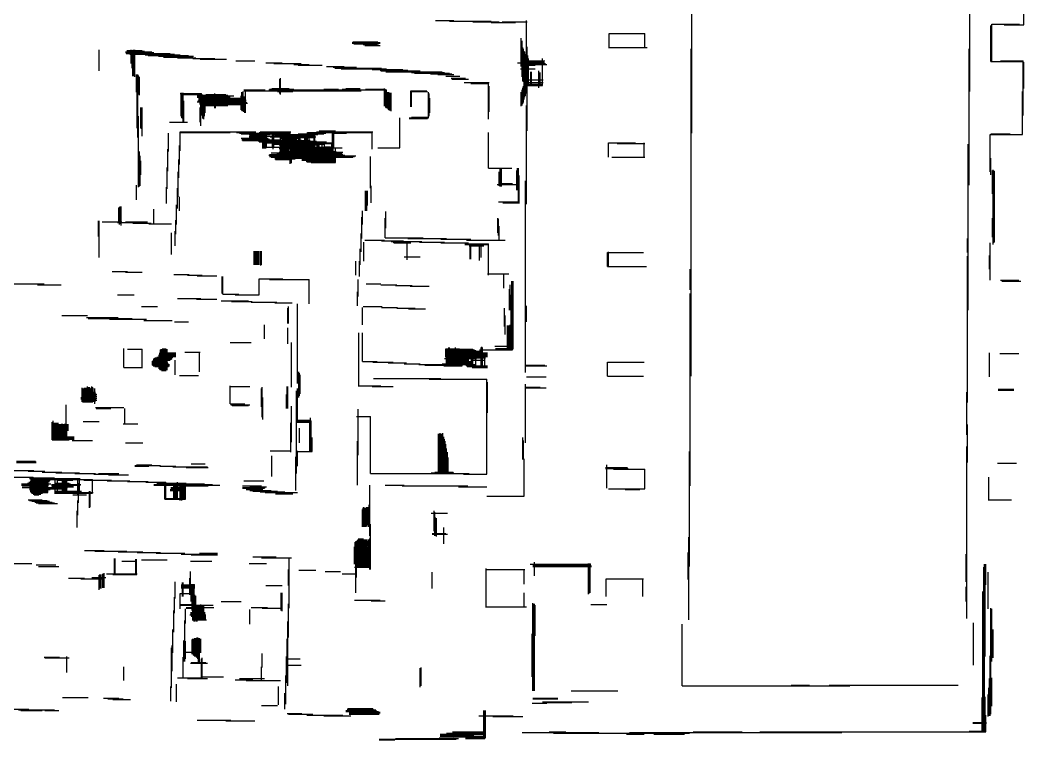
# Model space of a CAD drawing. Extents: x -17.4 to 24.4, y -13.5 to 16.4.
# Drawn here: x -3.08 to 24.36, y -13.46 to 6.21 of the extents above; entities that cross this region are included whole.
import ezdxf

# ---------------------------------------------------------------- set-up
doc = ezdxf.new("R2010")
doc.units = 0
doc.layers.add('1-0_REZ', color=7, linetype='CONTINUOUS')

msp = doc.modelspace()

# ---------------------------------------------------------------- linework, layer by layer
at = {"layer": '1-0_REZ'}
for p, q in [((15.28, 3.12), (15.28, 8.54)), ((22.88, 4.26), (22.88, 7.42)), ((24.36, 6.08), (24.36, 7.4)), ((8.28, 6.2), (8.78, 6.2)), ((8.66, 6.18), (9.8, 6.18)), ((9.3, 6.16), (10.02, 6.16)), ((9.8, 6.14), (10.46, 6.14)), ((10.1, 6.16), (10.78, 6.16)), ((10.76, 4.2), (10.76, 6.2)), ((23.46, 5.08), (23.46, 6.06)), ((23.48, 6.1), (24.24, 6.1)), ((23.48, 5.06), (23.48, 6.1)), ((23.82, 6.08), (24.36, 6.08)), ((13.02, 5.84), (14, 5.84)), ((13.02, 5.46), (13.02, 5.84)), ((14, 5.46), (14, 5.84)), ((6, 5.6), (6.76, 5.6)), ((6, 5.58), (6.76, 5.58)), ((6.02, 5.62), (6.7, 5.62)), ((6.04, 5.56), (6.72, 5.56)), ((6.3, 5.54), (6.68, 5.54)), ((6.34, 5.52), (6.76, 5.52)), ((10.62, 4.94), (10.62, 5.72)), ((10.64, 4.66), (10.64, 5.64)), ((-0.92, 4.82), (-0.92, 5.4)), ((-0.2, 5.34), (0.52, 5.34)), ((-0.2, 5.32), (0.58, 5.32)), ((-0.18, 5.3), (1.02, 5.3)), ((-0.16, 5.38), (0.26, 5.38)), ((-0.16, 5.36), (0.32, 5.36)), ((-0.08, 5.28), (1.14, 5.28)), ((-0.04, 5.02), (-0.04, 5.4)), ((-0.02, 4.9), (-0.02, 5.36)), ((0, 4.68), (0, 5.38)), ((0.02, 4.68), (0.02, 5.4)), ((0.04, 4.68), (0.04, 5.4)), ((0.06, 4.66), (0.06, 5.4)), ((0.34, 5.26), (1.3, 5.26)), ((0.42, 5.24), (1.52, 5.24)), ((0.7, 5.22), (1.66, 5.22)), ((10.66, 4.54), (10.66, 5.46)), ((10.68, 4.52), (10.68, 5.42)), ((10.7, 4.04), (10.7, 5.36)), ((10.72, 4.1), (10.72, 5.34)), ((10.74, 4.14), (10.74, 5.28)), ((10.78, 3.18), (10.78, 5.48)), ((10.8, 4.42), (10.8, 5.24)), ((13, 5.46), (14.06, 5.46)), ((15.26, -3.52), (15.26, 5.42)), ((22.86, 1.7), (22.86, 5.42)), ((0.84, 5.2), (1.64, 5.2)), ((1.22, 5.18), (1.72, 5.18)), ((1.64, 5.16), (2.24, 5.16)), ((1.84, 5.14), (2.56, 5.14)), ((2.82, 5.1), (3.34, 5.1)), ((3.64, 5.04), (4.08, 5.04)), ((3.86, 5.02), (4.6, 5.02)), ((4.4, 5), (4.82, 5)), ((4.52, 4.98), (5.18, 4.98)), ((5.3, 4.94), (5.78, 4.94)), ((10.52, 5.04), (11.26, 5.04)), ((10.6, 5), (11.32, 5)), ((10.62, 5.1), (11.26, 5.1)), ((10.62, 5.06), (11.24, 5.06)), ((10.62, 5.02), (11.28, 5.02)), ((10.62, 4.98), (11, 4.98)), ((10.64, 5.08), (11.24, 5.08)), ((10.82, 4.42), (10.82, 5.16)), ((11.2, 4.42), (11.2, 5.16)), ((23.46, 5.08), (24.34, 5.08)), ((23.72, 5.1), (24.34, 5.1)), ((24.34, 3.6), (24.34, 5.1)), ((24.36, 4.34), (24.36, 5.06)), ((0.1, 4.24), (0.1, 4.72)), ((0.12, 3.26), (0.12, 4.72)), ((0.14, 3), (0.14, 4.72)), ((0.16, 4.18), (0.16, 4.7)), ((5.48, 4.92), (6.12, 4.92)), ((5.52, 4.9), (6.8, 4.9)), ((5.7, 4.88), (6.94, 4.88)), ((6.54, 4.86), (7.38, 4.86)), ((6.76, 4.84), (7.52, 4.84)), ((6.78, 4.82), (7.86, 4.82)), ((6.92, 4.8), (8.46, 4.8)), ((7.62, 4.78), (8.52, 4.78)), ((7.7, 4.76), (8.66, 4.76)), ((8.14, 4.74), (8.72, 4.74)), ((8.34, 4.72), (8.78, 4.72)), ((8.56, 4.68), (8.94, 4.68)), ((10.6, 4.88), (11, 4.88)), ((10.88, 4.42), (10.88, 4.8)), ((10.9, 4.42), (10.9, 4.8)), ((11.1, 4.36), (11.1, 4.82)), ((11.14, 4.4), (11.14, 4.78)), ((0.18, 4.16), (0.18, 4.66)), ((4.02, 4.2), (4.02, 4.6)), ((4.04, 4.18), (4.04, 4.62)), ((8.7, 4.62), (9.1, 4.62)), ((8.72, 4.6), (9.18, 4.6)), ((9.06, 4.5), (9.74, 4.5)), ((9.24, 4.48), (9.72, 4.48)), ((9.72, 3.5), (9.72, 4.5)), ((9.74, 3.7), (9.74, 4.4)), ((10.64, 4.58), (11.22, 4.58)), ((10.68, 3.96), (10.68, 4.4)), ((10.7, 4.5), (11.22, 4.5)), ((10.7, 4.46), (11.2, 4.46)), ((10.7, 4.44), (11.2, 4.44)), ((10.7, 4.42), (11.2, 4.42)), ((1.3, 4.2), (1.88, 4.2)), ((1.32, 3.58), (1.32, 4.22)), ((1.32, 4.18), (1.9, 4.18)), ((1.34, 3.54), (1.34, 4.22)), ((1.36, 3.52), (1.36, 4.22)), ((1.38, 3.42), (1.38, 4.22)), ((1.76, 4.16), (2.6, 4.16)), ((1.76, 4.14), (2.76, 4.14)), ((1.78, 4.12), (2.64, 4.12)), ((1.86, 3.32), (1.86, 4.2)), ((1.88, 3.6), (1.88, 4.2)), ((1.9, 3.6), (1.9, 4.18)), ((1.92, 3.52), (1.92, 4.16)), ((1.94, 3.5), (1.94, 4.16)), ((1.96, 3.58), (1.96, 4.16)), ((1.98, 3.68), (1.98, 4.14)), ((2, 4.18), (2.54, 4.18)), ((2.24, 3.8), (2.24, 4.2)), ((2.26, 3.8), (2.26, 4.18)), ((2.96, 3.76), (2.96, 4.14)), ((2.98, 3.74), (2.98, 4.24)), ((3, 3.72), (3, 4.16)), ((3.02, 3.72), (3.02, 4.26)), ((3.04, 4.3), (3.62, 4.3)), ((3.04, 4.28), (6.24, 4.28)), ((3.04, 3.7), (3.04, 4.12)), ((3.06, 3.68), (3.06, 4.12)), ((3.08, 3.68), (3.08, 4.3)), ((3.72, 4.3), (6.94, 4.3)), ((3.74, 4.32), (4.4, 4.32)), ((3.8, 4.34), (4.28, 4.34)), ((3.96, 4.26), (4.38, 4.26)), ((5.22, 4.32), (5.62, 4.32)), ((5.72, 4.32), (6.22, 4.32)), ((5.82, 4.34), (6.22, 4.34)), ((6.36, 4.32), (6.9, 4.32)), ((6.88, 3.86), (6.88, 4.34)), ((6.9, 3.86), (6.9, 4.32)), ((6.92, 3.82), (6.92, 4.3)), ((6.94, 3.8), (6.94, 4.3)), ((6.96, 3.8), (6.96, 4.24)), ((6.98, 3.78), (6.98, 4.24)), ((7, 3.76), (7, 4.24)), ((7.02, 3.74), (7.02, 4.22)), ((7.04, 3.74), (7.04, 4.22)), ((7.06, 3.72), (7.06, 4.22)), ((7.6, 4.28), (8.04, 4.28)), ((7.6, 3.84), (7.6, 4.28)), ((7.6, 4.26), (8.06, 4.26)), ((7.62, 3.84), (7.62, 4.28)), ((8.08, 3.54), (8.08, 4.24)), ((8.1, 3.58), (8.1, 4.2)), ((10.62, 3.86), (10.62, 4.24)), ((10.64, 3.88), (10.64, 4.3)), ((10.66, 3.92), (10.66, 4.36)), ((24.32, 3.08), (24.32, 4.26)), ((1.4, 3.42), (1.4, 4)), ((1.76, 4.1), (2.66, 4.1)), ((1.76, 3.98), (3.1, 3.98)), ((1.78, 4), (3.08, 4)), ((1.8, 4.08), (3.08, 4.08)), ((1.8, 4.06), (3.08, 4.06)), ((1.8, 4.04), (3.08, 4.04)), ((1.8, 4.02), (3.1, 4.02)), ((1.82, 3.96), (3.12, 3.96)), ((1.82, 3.94), (3.14, 3.94)), ((1.82, 3.92), (3.08, 3.92)), ((1.86, 3.9), (3.08, 3.9)), ((1.86, 3.88), (2.6, 3.88)), ((8.12, 3.68), (8.12, 4.08)), ((10.76, 1.18), (10.76, 3.88)), ((0.16, 1.64), (0.16, 3.58)), ((0.22, 3.26), (0.22, 3.82)), ((0.24, 3.24), (0.24, 3.82)), ((0.26, 3.04), (0.26, 3.82)), ((1.84, 3.42), (1.84, 3.82)), ((1, 3.42), (1.5, 3.42)), ((7.3, 2.72), (7.3, 3.54)), ((7.56, 3.54), (8.08, 3.54)), ((7.56, 3.52), (8.06, 3.52)), ((7.62, 3.56), (8.08, 3.56)), ((0.98, 2.62), (0.98, 3.12)), ((1.3, 3.16), (3.36, 3.16)), ((1.3, 2.64), (1.3, 3.16)), ((1.3, 3.14), (2.66, 3.14)), ((2.84, 3.14), (3.36, 3.14)), ((2.92, 3.12), (4.24, 3.12)), ((2.96, 3.1), (4.22, 3.1)), ((3.18, 3.08), (3.76, 3.08)), ((3.18, 3.04), (4.98, 3.04)), ((3.18, 3.02), (3.58, 3.02)), ((3.2, 3.06), (3.6, 3.06)), ((3.46, 3.14), (4.3, 3.14)), ((3.48, 3.16), (4.32, 3.16)), ((3.56, 2.7), (3.56, 3.16)), ((3.58, 2.7), (3.58, 3.16)), ((3.62, 2.7), (3.62, 3.16)), ((3.64, 2.7), (3.64, 3.16)), ((3.66, 2.72), (3.66, 3.16)), ((3.76, 3.02), (5, 3.02)), ((3.82, 2.74), (3.82, 3.16)), ((3.84, 2.68), (3.84, 3.16)), ((3.86, 2.76), (3.86, 3.16)), ((3.86, 3.08), (5.06, 3.08)), ((3.88, 3.06), (4.98, 3.06)), ((4.04, 2.38), (4.04, 3.16)), ((4.08, 2.4), (4.08, 3.16)), ((4.1, 2.4), (4.1, 3.16)), ((4.12, 2.4), (4.12, 3.16)), ((4.14, 2.68), (4.14, 3.16)), ((4.16, 2.4), (4.16, 3.16)), ((4.18, 2.4), (4.18, 3.16)), ((4.2, 2.4), (4.2, 3.16)), ((4.22, 2.4), (4.22, 3.16)), ((4.24, 2.4), (4.24, 3.16)), ((4.26, 2.38), (4.26, 3.16)), ((4.28, 2.7), (4.28, 3.16)), ((4.3, 2.28), (4.3, 3.16)), ((4.32, 2.3), (4.32, 3.08)), ((4.34, 2.3), (4.34, 3.08)), ((4.36, 2.42), (4.36, 3.08)), ((4.38, 2.42), (4.38, 3.08)), ((4.4, 2.42), (4.4, 3.08)), ((4.42, 2.42), (4.42, 3.08)), ((4.44, 2.42), (4.44, 3.08)), ((4.46, 2.44), (4.46, 3.08)), ((4.48, 2.44), (4.48, 3.08)), ((4.52, 3.1), (5.22, 3.1)), ((4.54, 2.44), (4.54, 3.1)), ((4.58, 2.42), (4.58, 3.08)), ((4.7, 2.46), (4.7, 3.1)), ((4.72, 2.38), (4.72, 3.1)), ((4.74, 2.38), (4.74, 3.1)), ((4.76, 2.34), (4.76, 3.1)), ((4.78, 3.14), (6.54, 3.14)), ((4.78, 2.34), (4.78, 3.14)), ((4.8, 3.12), (5.28, 3.12)), ((4.82, 2.72), (4.82, 3.14)), ((4.96, 2.32), (4.96, 3.14)), ((4.98, 2.32), (4.98, 3.14)), ((5.02, 3.16), (6.56, 3.16)), ((5.1, 3.18), (5.54, 3.18)), ((5.44, 3.12), (5.84, 3.12)), ((5.46, 2.72), (5.46, 3.18)), ((5.5, 2.72), (5.5, 3.18)), ((6.54, 2.68), (6.54, 3.14)), ((9.72, 2.16), (9.72, 3.14)), ((23.44, 3.08), (24.32, 3.08)), ((23.44, 2.06), (23.44, 3.08)), ((23.46, 3.1), (23.98, 3.1)), ((1.28, 2.26), (1.28, 2.78)), ((2.96, 2.98), (3.7, 2.98)), ((2.98, 2.96), (3.74, 2.96)), ((2.98, 2.94), (4.04, 2.94)), ((3, 2.92), (4.8, 2.92)), ((3.44, 2.9), (5.02, 2.9)), ((3.46, 2.88), (5.3, 2.88)), ((3.66, 2.86), (5.5, 2.86)), ((3.8, 2.84), (5.5, 2.84)), ((3.8, 2.82), (5.24, 2.82)), ((4, 2.8), (5.04, 2.8)), ((4.02, 2.78), (4.6, 2.78)), ((4.04, 3), (4.98, 3)), ((4.04, 2.98), (4.52, 2.98)), ((4.06, 2.38), (4.06, 2.92)), ((4.5, 2.44), (4.5, 2.94)), ((4.52, 2.44), (4.52, 2.9)), ((4.56, 2.44), (4.56, 2.92)), ((4.6, 2.42), (4.6, 2.94)), ((4.62, 2.44), (4.62, 2.92)), ((4.64, 2.36), (4.64, 2.9)), ((4.66, 2.4), (4.66, 2.9)), ((4.68, 2.38), (4.68, 2.92)), ((4.8, 2.34), (4.8, 2.92)), ((4.84, 2.34), (4.84, 2.94)), ((4.86, 2.34), (4.86, 2.9)), ((4.88, 2.32), (4.88, 2.9)), ((4.9, 2.34), (4.9, 2.9)), ((4.92, 2.32), (4.92, 2.88)), ((4.94, 2.32), (4.94, 2.9)), ((5.04, 2.32), (5.04, 2.86)), ((5.06, 2.32), (5.06, 2.88)), ((5.1, 2.32), (5.1, 2.88)), ((5.18, 2.32), (5.18, 2.88)), ((5.24, 2.3), (5.24, 2.88)), ((5.26, 2.3), (5.26, 2.76)), ((5.3, 2.3), (5.3, 2.76)), ((5.32, 2.3), (5.32, 2.76)), ((5.34, 2.3), (5.34, 2.76)), ((5.36, 2.3), (5.36, 2.76)), ((5.38, 2.3), (5.38, 2.76)), ((5.42, 2.3), (5.42, 2.76)), ((5.44, 2.3), (5.44, 2.82)), ((5.48, 2.3), (5.48, 2.84)), ((13, 2.86), (13.74, 2.86)), ((13, 2.46), (13, 2.86)), ((13.24, 2.84), (14, 2.84)), ((13.98, 2.46), (13.98, 2.86)), ((22.84, -1.72), (22.84, 2.82)), ((0.18, 1.66), (0.18, 2.62)), ((0.2, 1.68), (0.2, 2.5)), ((0.96, 2.08), (0.96, 2.68)), ((3.54, 2.74), (4.16, 2.74)), ((3.72, 2.52), (5.8, 2.52)), ((3.74, 2.54), (5.74, 2.54)), ((3.74, 2.5), (6.1, 2.5)), ((3.74, 2.48), (6.06, 2.48)), ((3.78, 2.58), (5.7, 2.58)), ((3.94, 2.56), (5.72, 2.56)), ((4, 2.7), (4.92, 2.7)), ((4, 2.6), (5.74, 2.6)), ((4.04, 2.72), (5.72, 2.72)), ((4.16, 2.62), (5.56, 2.62)), ((4.26, 2.74), (5.5, 2.74)), ((4.68, 2.64), (5.08, 2.64)), ((4.92, 2.68), (5.4, 2.68)), ((5, 2.32), (5, 2.74)), ((5.02, 2.32), (5.02, 2.74)), ((5.08, 2.32), (5.08, 2.74)), ((5.12, 2.32), (5.12, 2.74)), ((5.14, 2.32), (5.14, 2.74)), ((5.16, 2.32), (5.16, 2.72)), ((5.2, 2.32), (5.2, 2.74)), ((5.22, 2.32), (5.22, 2.74)), ((5.28, 2.3), (5.28, 2.74)), ((5.4, 2.3), (5.4, 2.74)), ((5.54, 2.32), (5.54, 2.7)), ((6.5, 1.62), (6.5, 2.48)), ((6.7, 2.72), (7.3, 2.72)), ((0.22, 1.98), (0.22, 2.36)), ((1.26, 1.9), (1.26, 2.4)), ((3.78, 2.46), (6.02, 2.46)), ((3.88, 2.44), (5.54, 2.44)), ((3.88, 2.42), (4.44, 2.42)), ((3.9, 2.4), (4.3, 2.4)), ((4.64, 2.38), (5.54, 2.38)), ((4.66, 2.4), (5.54, 2.4)), ((4.74, 2.42), (5.4, 2.42)), ((4.76, 2.34), (5.52, 2.34)), ((4.78, 2.36), (5.54, 2.36)), ((4.88, 2.32), (5.54, 2.32)), ((13.1, 2.46), (14, 2.46)), ((23.46, 1.98), (23.46, 2.44)), ((0.94, 1.6), (0.94, 2.18)), ((1.24, 1.38), (1.24, 2.06)), ((9.72, 2.16), (10.36, 2.16)), ((10.02, 1.68), (10.02, 2.06)), ((10.04, 1.66), (10.04, 2.16)), ((10.06, 1.66), (10.06, 2.16)), ((10.08, 1.66), (10.08, 2.16)), ((10.5, 1.56), (10.5, 2.1)), ((10.52, 1.56), (10.52, 2.16)), ((10.54, 1.2), (10.54, 2.16)), ((10.56, 1.2), (10.56, 1.96)), ((23.5, 1.46), (23.5, 2.1)), ((23.52, 0.08), (23.52, 2.12)), ((23.54, 0.12), (23.54, 2.1)), ((23.56, 0.14), (23.56, 2.08)), ((0.1, 1.3), (0.1, 1.7)), ((6.52, 1.22), (6.52, 1.68)), ((9.96, 1.72), (10.56, 1.72)), ((10, 1.74), (10.38, 1.74)), ((10.74, -3.42), (10.74, 1.82)), ((0.92, 1.2), (0.92, 1.64)), ((1.22, 1.06), (1.22, 1.62)), ((1.28, 1), (1.28, 1.38)), ((6.36, 1), (6.36, 1.54)), ((6.38, 1), (6.38, 1.54)), ((6.4, 1), (6.4, 1.54)), ((6.42, 1.14), (6.42, 1.54)), ((-0.36, 0.62), (-0.36, 1.1)), ((-0.34, 0.64), (-0.34, 1.12)), ((-0.32, 0.6), (-0.32, 1.12)), ((1.2, 0.62), (1.2, 1.16)), ((10, 1.24), (10.56, 1.24)), ((10.12, 1.22), (10.56, 1.22)), ((-0.38, 0.68), (-0.38, 1.08)), ((0.58, 0.64), (0.58, 1.04)), ((6.28, 0.62), (6.28, 1)), ((6.92, 0.52), (6.92, 0.98)), ((-0.94, 0.3), (-0.94, 0.72)), ((-0.92, -0.28), (-0.92, 0.72)), ((-0.84, 0.7), (-0.3, 0.7)), ((-0.42, 0.68), (0.08, 0.68)), ((-0.2, 0.7), (0.4, 0.7)), ((0, 0.66), (0.5, 0.66)), ((0.44, 0.64), (1.06, 0.64)), ((1.18, 0.36), (1.18, 0.74)), ((6.26, 0.24), (6.26, 0.82)), ((6.9, 0.26), (6.9, 0.8)), ((9.98, 0.4), (9.98, 0.8)), ((10, 0.32), (10, 0.78)), ((10.02, 0.18), (10.02, 0.58)), ((23.5, 0.28), (23.5, 0.8)), ((1.06, -0.2), (1.06, 0.4)), ((1.16, 0.04), (1.16, 0.44)), ((6.24, -0.12), (6.24, 0.38)), ((6.32, -0.38), (6.32, 0.14)), ((6.34, 0.2), (6.88, 0.2)), ((6.8, 0.18), (7.4, 0.18)), ((6.9, 0.26), (7.94, 0.26)), ((7.06, 0.16), (7.9, 0.16)), ((7.12, 0.14), (7.58, 0.14)), ((7.14, 0.12), (7.6, 0.12)), ((7.5, -0.34), (7.5, 0.16)), ((7.52, 0.24), (8.58, 0.24)), ((7.84, 0.14), (8.52, 0.14)), ((8.42, 0.22), (9.24, 0.22)), ((8.42, 0.12), (9.18, 0.12)), ((9.08, 0.1), (9.72, 0.1)), ((9.08, 0.08), (9.72, 0.08)), ((9.12, 0.2), (10.18, 0.2)), ((9.2, 0.04), (9.6, 0.04)), ((9.22, -0.32), (9.22, 0.1)), ((9.24, -0.32), (9.24, 0.1)), ((9.48, -0.36), (9.48, 0.1)), ((9.52, -0.28), (9.52, 0.1)), ((9.72, -0.76), (9.72, 0.1)), ((22.82, -0.14), (22.82, 0.24)), ((23.44, -0.9), (23.44, 0.12)), ((3.32, -0.48), (3.32, -0.1)), ((3.34, -0.48), (3.34, -0.1)), ((3.36, -0.48), (3.36, -0.1)), ((3.38, -0.48), (3.38, -0.1)), ((3.4, -0.48), (3.4, -0.1)), ((3.42, -0.48), (3.42, -0.1)), ((3.44, -0.48), (3.44, -0.1)), ((3.48, -0.48), (3.48, -0.1)), ((3.5, -0.5), (3.5, -0.12)), ((3.52, -0.48), (3.52, -0.1)), ((6.22, -0.48), (6.22, -0.04)), ((7.42, -0.26), (7.86, -0.26)), ((12.98, -0.14), (13.96, -0.14)), ((12.98, -0.52), (12.98, -0.14)), ((13, -0.54), (13, -0.12)), ((22.82, -4.24), (22.82, -0.24)), ((23.42, -0.6), (23.42, -0.22)), ((6.1, -0.76), (6.1, -0.38)), ((6.2, -0.8), (6.2, -0.38)), ((12.98, -0.52), (14.04, -0.52)), ((-0.56, -0.66), (-0.14, -0.66)), ((-0.2, -0.68), (0.26, -0.68)), ((1.12, -0.74), (1.54, -0.74)), ((1.5, -0.76), (1.9, -0.76)), ((1.76, -0.78), (2.3, -0.78)), ((2.44, -1.26), (2.44, -0.8)), ((2.46, -1.28), (2.46, -0.8)), ((9.7, -0.72), (10.28, -0.72)), ((10.14, -1.12), (10.14, -0.72)), ((15.24, -1.16), (15.24, -0.6)), ((-3.46, -1), (-2.42, -1)), ((-2.6, -1.02), (-1.96, -1.02)), ((3.46, -0.86), (4.1, -0.86)), ((3.46, -1.3), (3.46, -0.86)), ((3.74, -0.88), (4.82, -0.88)), ((4.82, -1.54), (4.82, -0.88)), ((6.16, -1.34), (6.16, -0.88)), ((6.38, -1), (6.78, -1)), ((6.78, -1.02), (7.22, -1.02)), ((7.18, -1.04), (7.64, -1.04)), ((7.58, -1.06), (8.1, -1.06)), ((10.32, -1.72), (10.32, -1.02)), ((10.36, -2.8), (10.36, -0.92)), ((10.38, -2.8), (10.38, -0.92)), ((10.4, -2.78), (10.4, -0.92)), ((23.72, -0.9), (24.22, -0.9)), ((23.76, -0.92), (24.28, -0.92)), ((-0.42, -1.3), (0.04, -1.3)), ((2.46, -1.28), (2.9, -1.28)), ((2.8, -1.3), (3.46, -1.3)), ((6.14, -1.6), (6.14, -1.22)), ((10.3, -1.72), (10.3, -1.14)), ((10.34, -2.8), (10.34, -1.3)), ((15.24, -6.52), (15.24, -1.26)), ((0.24, -1.62), (0.68, -1.62)), ((1.22, -1.4), (1.86, -1.4)), ((1.74, -1.42), (2.3, -1.42)), ((2.42, -1.46), (3.16, -1.46)), ((2.7, -1.48), (3.26, -1.48)), ((3.24, -1.5), (3.94, -1.5)), ((3.88, -1.52), (4.36, -1.52)), ((4.26, -2.08), (4.26, -1.62)), ((4.5, -3.72), (4.5, -1.54)), ((6.28, -2.12), (6.28, -1.64)), ((6.3, -1.62), (6.82, -1.62)), ((6.8, -1.64), (7.24, -1.64)), ((10.76, -2.04), (10.76, -1.6)), ((-1.94, -1.86), (-1.24, -1.86)), ((-1.26, -1.92), (-0.4, -1.92)), ((4.24, -2.08), (4.24, -1.66)), ((7.22, -1.66), (7.72, -1.66)), ((7.54, -1.68), (8, -1.68)), ((10.16, -2.16), (10.16, -1.66)), ((10.18, -2.38), (10.18, -1.86)), ((-1.22, -1.94), (-0.02, -1.94)), ((-0.64, -1.96), (0.38, -1.96)), ((0.3, -2), (1.08, -2)), ((1.14, -2.04), (1.52, -2.04)), ((3.6, -2.5), (3.6, -2.12)), ((10.24, -2.8), (10.24, -2.14)), ((10.26, -2.8), (10.26, -2.14)), ((10.28, -2.8), (10.28, -2.14)), ((10.3, -2.8), (10.3, -2.14)), ((10.32, -2.76), (10.32, -2.12)), ((4.24, -2.64), (4.24, -2.2)), ((6.18, -3.78), (6.18, -2.34)), ((6.28, -3.12), (6.28, -2.34)), ((2.66, -2.6), (3.24, -2.6)), ((4.34, -3.82), (4.34, -2.6)), ((8.64, -3.24), (8.64, -2.74)), ((8.66, -3.24), (8.66, -2.74)), ((8.82, -3.24), (8.82, -2.74)), ((9.52, -3.28), (9.52, -2.74)), ((9.54, -3.28), (9.54, -2.72)), ((9.56, -3.28), (9.56, -2.74)), ((9.9, -2.7), (10.4, -2.7)), ((-0.24, -3.28), (-0.24, -2.76)), ((-0.14, -2.78), (0.26, -2.78)), ((0.26, -3.3), (0.26, -2.78)), ((0.66, -3), (1.1, -3)), ((0.72, -2.94), (1.18, -2.94)), ((0.72, -3.32), (0.72, -2.94)), ((0.72, -2.96), (1.18, -2.96)), ((0.72, -2.98), (1.18, -2.98)), ((0.74, -2.88), (1.18, -2.88)), ((0.74, -3.34), (0.74, -2.88)), ((0.74, -2.9), (1.18, -2.9)), ((0.74, -2.92), (1.18, -2.92)), ((0.76, -3.36), (0.76, -2.8)), ((0.78, -3.36), (0.78, -2.78)), ((0.8, -3.38), (0.8, -2.78)), ((0.82, -3.38), (0.82, -2.76)), ((0.84, -3.38), (0.84, -2.76)), ((0.86, -3.38), (0.86, -2.76)), ((0.88, -3.38), (0.88, -2.76)), ((0.9, -3.38), (0.9, -2.76)), ((0.92, -3.36), (0.92, -2.78)), ((0.94, -3.36), (0.94, -2.78)), ((1.42, -2.86), (1.84, -2.86)), ((1.82, -3.4), (1.82, -2.86)), ((8.54, -2.78), (9.3, -2.78)), ((8.54, -2.8), (9.34, -2.8)), ((8.54, -2.82), (9.38, -2.82)), ((8.54, -2.84), (9.56, -2.84)), ((8.54, -2.86), (9.08, -2.86)), ((8.54, -2.88), (9.7, -2.88)), ((8.54, -2.9), (9.18, -2.9)), ((8.54, -2.92), (9.7, -2.92)), ((8.54, -2.94), (9.7, -2.94)), ((8.54, -2.96), (9.7, -2.96)), ((8.54, -2.98), (9.7, -2.98)), ((8.56, -3), (9.64, -3)), ((8.58, -3.24), (8.58, -2.76)), ((8.6, -3.24), (8.6, -2.76)), ((8.62, -3.24), (8.62, -2.76)), ((8.68, -3.24), (8.68, -2.76)), ((8.7, -3.24), (8.7, -2.76)), ((8.72, -3.24), (8.72, -2.76)), ((8.74, -3.24), (8.74, -2.76)), ((8.76, -3.24), (8.76, -2.76)), ((8.78, -3.24), (8.78, -2.76)), ((8.8, -3.24), (8.8, -2.76)), ((8.84, -3.24), (8.84, -2.76)), ((8.86, -3.24), (8.86, -2.76)), ((8.88, -3.26), (8.88, -2.76)), ((8.9, -3.26), (8.9, -2.76)), ((8.92, -3.26), (8.92, -2.76)), ((8.94, -3.26), (8.94, -2.78)), ((8.96, -3.26), (8.96, -2.78)), ((8.98, -3.24), (8.98, -2.78)), ((9, -3.24), (9, -2.78)), ((9.02, -3.18), (9.02, -2.78)), ((9.04, -3.2), (9.04, -2.78)), ((9.06, -3.22), (9.06, -2.78)), ((9.08, -3.22), (9.08, -2.78)), ((9.1, -3.22), (9.1, -2.78)), ((9.12, -3.24), (9.12, -2.78)), ((9.14, -3.26), (9.14, -2.78)), ((9.16, -3.26), (9.16, -2.78)), ((9.16, -2.86), (9.56, -2.86)), ((9.18, -3.26), (9.18, -2.78)), ((9.26, -3.26), (9.26, -2.78)), ((9.26, -2.9), (9.7, -2.9)), ((9.28, -3.16), (9.28, -2.78)), ((9.3, -3.28), (9.3, -2.78)), ((9.38, -3.28), (9.38, -2.82)), ((9.48, -2.8), (10.38, -2.8)), ((9.62, -3.3), (9.62, -2.88)), ((9.92, -2.76), (10.4, -2.76)), ((23.42, -3.54), (23.42, -2.88)), ((23.7, -2.9), (24.22, -2.9)), ((-0.24, -3.28), (0.26, -3.28)), ((0.52, -3.12), (0.9, -3.12)), ((0.52, -3.14), (0.94, -3.14)), ((0.52, -3.16), (0.96, -3.16)), ((0.52, -3.18), (0.98, -3.18)), ((0.52, -3.2), (1, -3.2)), ((0.54, -3.1), (0.94, -3.1)), ((0.54, -3.22), (1, -3.22)), ((0.56, -3.06), (1.06, -3.06)), ((0.56, -3.08), (1.02, -3.08)), ((0.56, -3.24), (1, -3.24)), ((0.58, -3.04), (1.08, -3.04)), ((0.6, -3.02), (1.08, -3.02)), ((0.6, -3.26), (0.98, -3.26)), ((1.16, -3.48), (1.16, -3.08)), ((6.28, -3.12), (6.68, -3.12)), ((6.56, -3.14), (7.12, -3.14)), ((6.98, -3.16), (7.48, -3.16)), ((7.42, -3.18), (7.86, -3.18)), ((7.82, -3.2), (9.38, -3.2)), ((7.98, -3.22), (8.98, -3.22)), ((8.46, -3.18), (9.26, -3.18)), ((8.5, -3.24), (9, -3.24)), ((8.52, -3.04), (9.4, -3.04)), ((8.56, -3.02), (9.64, -3.02)), ((8.56, -3.06), (9.18, -3.06)), ((8.56, -3.08), (9.16, -3.08)), ((8.58, -3.1), (9.16, -3.1)), ((8.58, -3.12), (9.3, -3.12)), ((8.58, -3.14), (9.3, -3.14)), ((8.58, -3.16), (9.28, -3.16)), ((9.12, -3.24), (9.7, -3.24)), ((9.14, -3.26), (9.7, -3.26)), ((9.24, -3.08), (9.62, -3.08)), ((9.28, -3.28), (9.7, -3.28)), ((10.74, -3.22), (11.26, -3.22)), ((10.74, -3.24), (11.32, -3.24)), ((12.98, -3.14), (13.98, -3.14)), ((12.98, -3.52), (12.98, -3.14)), ((1.28, -3.5), (1.8, -3.5)), ((4.54, -4.1), (4.54, -3.4)), ((4.56, -4.06), (4.56, -3.44)), ((4.58, -4), (4.58, -3.48)), ((10.76, -3.54), (11.3, -3.54)), ((12.98, -3.52), (13.96, -3.52)), ((-1.38, -4.22), (-1.38, -3.84)), ((-1.32, -4.24), (-1.32, -3.84)), ((-1.3, -4.24), (-1.3, -3.84)), ((-1.28, -4.24), (-1.28, -3.84)), ((-1.26, -4.24), (-1.26, -3.84)), ((-1.24, -4.24), (-1.24, -3.8)), ((-1.22, -4.24), (-1.22, -3.84)), ((-1.2, -4.24), (-1.2, -3.82)), ((-1.18, -4.24), (-1.18, -3.82)), ((-1.16, -4.24), (-1.16, -3.84)), ((-1.12, -4.22), (-1.12, -3.8)), ((-1.1, -4.24), (-1.1, -3.82)), ((-1.08, -4.22), (-1.08, -3.84)), ((2.64, -3.8), (3.2, -3.8)), ((2.66, -4.28), (2.66, -3.78)), ((3.54, -4.64), (3.54, -3.82)), ((4.22, -4.4), (4.22, -3.8)), ((4.24, -4.4), (4.24, -3.8)), ((6.16, -3.78), (6.78, -3.78)), ((6.54, -3.8), (7.12, -3.8)), ((6.58, -3.58), (8.42, -3.58)), ((8.1, -3.6), (9.68, -3.6)), ((9.68, -6.2), (9.68, -3.6)), ((9.7, -4.52), (9.7, -3.68)), ((10.74, -5.34), (10.74, -3.74)), ((10.74, -3.82), (11.14, -3.82)), ((10.74, -3.84), (11.3, -3.84)), ((-1.42, -4.1), (-1.02, -4.1)), ((-1.4, -3.96), (-1.02, -3.96)), ((-1.4, -3.98), (-1.02, -3.98)), ((-1.4, -4), (-1, -4)), ((-1.4, -4.02), (-0.98, -4.02)), ((-1.4, -4.04), (-1, -4.04)), ((-1.4, -4.06), (-1, -4.06)), ((-1.4, -4.08), (-0.98, -4.08)), ((-1.36, -4.24), (-1.36, -3.86)), ((-1.34, -4.24), (-1.34, -3.86)), ((-1.14, -4.24), (-1.14, -3.86)), ((-1.04, -4.28), (-1.04, -3.86)), ((3.52, -4.36), (3.52, -3.86)), ((3.56, -4.7), (3.56, -4.1)), ((4.2, -4.4), (4.2, -4.02)), ((4.48, -6.18), (4.48, -3.92)), ((4.5, -4.78), (4.5, -3.86)), ((22.8, -5.12), (22.8, -3.96)), ((23.66, -3.88), (24.08, -3.88)), ((23.66, -3.9), (24.08, -3.9)), ((-1.82, -5.26), (-1.82, -4.3)), ((-1.42, -4.14), (-1, -4.14)), ((-1.4, -4.12), (-0.98, -4.12)), ((-1.4, -4.16), (-1.02, -4.16)), ((-1.4, -4.18), (-0.98, -4.18)), ((-1.4, -4.2), (-1.02, -4.2)), ((-1.02, -4.38), (-0.24, -4.38)), ((2.66, -4.28), (3.06, -4.28)), ((2.68, -4.3), (3.2, -4.3)), ((2.72, -4.32), (3.16, -4.32)), ((4.34, -5.32), (4.34, -4.34)), ((-1, -4.4), (-0.6, -4.4)), ((-0.22, -4.82), (-0.22, -4.4)), ((4.86, -5.58), (4.86, -4.66)), ((6.12, -4.62), (6.5, -4.62)), ((6.16, -5.68), (6.16, -4.42)), ((6.5, -6.18), (6.5, -4.62)), ((-2.22, -4.84), (-1.76, -4.84)), ((-2.22, -4.86), (-1.76, -4.86)), ((-2.22, -4.88), (-1.76, -4.88)), ((-2.22, -4.9), (-1.76, -4.9)), ((-2.22, -4.92), (-1.76, -4.92)), ((-2.2, -5.26), (-2.2, -4.78)), ((-2.18, -5.26), (-2.18, -4.74)), ((-2.16, -5.24), (-2.16, -4.84)), ((-2.14, -5.24), (-2.14, -4.8)), ((-2.12, -5.26), (-2.12, -4.8)), ((-2.1, -5.26), (-2.1, -4.8)), ((-2.08, -5.26), (-2.08, -4.8)), ((-2.06, -5.26), (-2.06, -4.8)), ((-2.04, -5.26), (-2.04, -4.8)), ((-2.02, -5.26), (-2.02, -4.84)), ((-2, -5.26), (-2, -4.84)), ((-1.98, -5.26), (-1.98, -4.84)), ((-1.96, -5.26), (-1.96, -4.84)), ((-1.94, -5.26), (-1.94, -4.82)), ((-1.92, -5.26), (-1.92, -4.82)), ((-1.9, -5.26), (-1.9, -4.84)), ((-1.88, -5.26), (-1.88, -4.84)), ((-1.86, -5.26), (-1.86, -4.82)), ((-1.84, -5.26), (-1.84, -4.82)), ((-1.8, -5.26), (-1.8, -4.84)), ((-1.36, -4.76), (-0.92, -4.76)), ((-0.26, -4.82), (0.14, -4.82)), ((4.32, -5.6), (4.32, -4.8)), ((4.48, -4.72), (4.86, -4.72)), ((4.48, -4.74), (4.88, -4.74)), ((4.48, -4.76), (4.88, -4.76)), ((4.48, -4.78), (4.88, -4.78)), ((4.84, -5.6), (4.84, -4.72)), ((4.88, -5.58), (4.88, -4.74)), ((22.82, -5.88), (22.82, -4.84)), ((-2.22, -4.94), (-1.76, -4.94)), ((-2.22, -5.02), (-1.8, -5.02)), ((-2.22, -5.04), (-1.8, -5.04)), ((-2.22, -5.06), (-1.8, -5.06)), ((-2.2, -4.96), (-1.76, -4.96)), ((-2.2, -4.98), (-1.76, -4.98)), ((-2.2, -5), (-1.76, -5)), ((-2.2, -5.08), (-1.8, -5.08)), ((-2.2, -5.1), (-1.8, -5.1)), ((-2.2, -5.12), (-1.8, -5.12)), ((-2.2, -5.14), (-1.8, -5.14)), ((-2.2, -5.16), (-1.8, -5.16)), ((-2.2, -5.18), (-1.6, -5.18)), ((-2.2, -5.2), (-1.6, -5.2)), ((4.56, -5.34), (4.56, -4.94)), ((4.9, -5.58), (4.9, -5.2)), ((8.36, -6.18), (8.36, -5.1)), ((8.38, -6.18), (8.38, -5.1)), ((8.4, -6.18), (8.4, -5.08)), ((8.42, -6.18), (8.42, -5.1)), ((8.44, -6.18), (8.44, -5.1)), ((8.46, -6.18), (8.46, -5.1)), ((8.48, -6.18), (8.48, -5.08)), ((8.5, -6.18), (8.5, -5.18)), ((10.66, -5.8), (10.66, -5.2)), ((-2.2, -5.22), (-1.6, -5.22)), ((-2.2, -5.24), (-1.6, -5.24)), ((-2.2, -5.26), (-1.74, -5.26)), ((-1.66, -5.28), (-1.1, -5.28)), ((-0.2, -5.34), (0.28, -5.34)), ((6.14, -6.5), (6.14, -5.3)), ((8.52, -6.18), (8.52, -5.24)), ((8.54, -6.18), (8.54, -5.3)), ((8.56, -6.18), (8.56, -5.38)), ((10.68, -5.8), (10.68, -5.28)), ((22.8, -10.14), (22.8, -5.44)), ((3.76, -5.56), (4.32, -5.56)), ((3.8, -6.26), (3.8, -5.7)), ((4.46, -6.64), (4.46, -5.72)), ((4.48, -5.58), (4.9, -5.58)), ((4.5, -5.98), (4.5, -5.56)), ((8.58, -6.18), (8.58, -5.5)), ((8.6, -6.18), (8.6, -5.6)), ((8.62, -6.18), (8.62, -5.74)), ((15.22, -8.72), (15.22, -5.58)), ((-3.18, -5.84), (-2.66, -5.84)), ((-3.18, -5.86), (-2.64, -5.86)), ((-3.18, -5.88), (-2.64, -5.88)), ((0.06, -5.96), (0.76, -5.96)), ((0.06, -5.98), (0.44, -5.98)), ((0.1, -5.94), (0.52, -5.94)), ((0.74, -5.98), (1.18, -5.98)), ((1.1, -6), (2.04, -6)), ((1.46, -6.02), (2.06, -6.02)), ((1.6, -5.92), (1.98, -5.92)), ((10.7, -6.8), (10.7, -5.78)), ((12.92, -6.02), (13.52, -6.02)), ((12.96, -6.58), (12.96, -5.94)), ((23.64, -5.9), (24.16, -5.9)), ((-3.44, -6.28), (-2.72, -6.28)), ((-3.24, -6.1), (-2.7, -6.1)), ((-2.86, -6.12), (-2.4, -6.12)), ((-2.82, -6.3), (-2.14, -6.3)), ((-2.78, -6.7), (-2.78, -6.28)), ((-2.74, -6.74), (-2.74, -6.28)), ((-2.72, -6.74), (-2.72, -6.28)), ((-2.7, -6.76), (-2.7, -6.3)), ((-2.68, -6.78), (-2.68, -6.3)), ((-2.66, -6.78), (-2.66, -6.3)), ((-2.64, -6.78), (-2.64, -6.3)), ((-2.62, -6.78), (-2.62, -6.3)), ((-2.6, -6.78), (-2.6, -6.3)), ((-2.58, -6.78), (-2.58, -6.3)), ((-2.56, -6.76), (-2.56, -6.3)), ((-2.54, -6.76), (-2.54, -6.3)), ((-2.52, -6.76), (-2.52, -6.3)), ((-2.5, -6.74), (-2.5, -6.3)), ((-2.48, -6.14), (-1.94, -6.14)), ((-2.48, -6.74), (-2.48, -6.3)), ((-2.46, -6.72), (-2.46, -6.3)), ((-2.44, -6.72), (-2.44, -6.3)), ((-2.42, -6.7), (-2.42, -6.3)), ((-2.4, -6.7), (-2.4, -6.3)), ((-2.36, -6.68), (-2.36, -6.3)), ((-2.34, -6.72), (-2.34, -6.3)), ((-2.32, -6.7), (-2.32, -6.3)), ((-2.1, -6.16), (-1.46, -6.16)), ((-1.58, -6.18), (-1.02, -6.18)), ((-1.06, -6.2), (-0.42, -6.2)), ((-0.94, -6.18), (-0.38, -6.18)), ((-0.66, -6.22), (-0.12, -6.22)), ((6.5, -6.18), (9.2, -6.18)), ((8.16, -6.16), (8.78, -6.16)), ((8.26, -6.14), (8.76, -6.14)), ((9.04, -6.2), (9.68, -6.2)), ((12.92, -6.04), (13.54, -6.04)), ((13.14, -6.06), (14, -6.06)), ((14, -6.6), (14, -6.06)), ((23.4, -6.92), (23.4, -6.28)), ((-3.04, -6.46), (-2.24, -6.46)), ((-3.04, -6.48), (-2.3, -6.48)), ((-3.04, -6.5), (-2.3, -6.5)), ((-3.02, -6.52), (-2.32, -6.52)), ((-3.02, -6.56), (-1.78, -6.56)), ((-2.88, -6.44), (-2.3, -6.44)), ((-2.84, -6.42), (-2.34, -6.42)), ((-2.82, -6.32), (-1.44, -6.32)), ((-2.82, -6.54), (-2.34, -6.54)), ((-2.82, -6.58), (-1.8, -6.58)), ((-2.8, -6.4), (-2.28, -6.4)), ((-2.78, -6.36), (-2.26, -6.36)), ((-2.78, -6.38), (-2.4, -6.38)), ((-2.76, -6.34), (-1.1, -6.34)), ((-2.22, -6.48), (-1.42, -6.48)), ((-2.22, -6.5), (-1.44, -6.5)), ((-2.22, -6.52), (-1.62, -6.52)), ((-2.2, -6.54), (-1.62, -6.54)), ((-2.14, -6.44), (-1.74, -6.44)), ((-2.14, -6.46), (-1.7, -6.46)), ((-2.12, -6.74), (-2.12, -6.32)), ((-2.06, -6.72), (-2.06, -6.32)), ((-2.06, -6.36), (-1.64, -6.36)), ((-1.92, -6.74), (-1.92, -6.32)), ((-1.9, -6.72), (-1.9, -6.32)), ((-1.88, -6.74), (-1.88, -6.32)), ((-1.86, -6.74), (-1.86, -6.32)), ((-1.84, -6.72), (-1.84, -6.32)), ((-1.8, -6.74), (-1.8, -6.32)), ((-1.5, -6.76), (-1.5, -6.34)), ((-1.48, -6.98), (-1.48, -6.44)), ((-1.46, -6.72), (-1.46, -6.32)), ((-1.34, -6.36), (-0.58, -6.36)), ((-1.1, -6.72), (-1.1, -6.34)), ((-0.7, -6.38), (-0.08, -6.38)), ((-0.14, -6.4), (0.42, -6.4)), ((0.36, -6.42), (0.9, -6.42)), ((0.58, -6.48), (2.18, -6.48)), ((0.58, -6.5), (2.38, -6.5)), ((0.66, -6.44), (1.46, -6.44)), ((0.66, -6.46), (1.96, -6.46)), ((0.88, -6.88), (0.88, -6.42)), ((0.9, -6.88), (0.9, -6.42)), ((1.04, -6.56), (1.42, -6.56)), ((1.06, -6.58), (1.44, -6.58)), ((1.12, -6.88), (1.12, -6.44)), ((1.14, -6.88), (1.14, -6.44)), ((1.16, -6.88), (1.16, -6.44)), ((1.18, -6.88), (1.18, -6.44)), ((1.18, -6.52), (2.06, -6.52)), ((1.2, -6.9), (1.2, -6.44)), ((1.22, -6.9), (1.22, -6.42)), ((1.3, -6.92), (1.3, -6.44)), ((1.32, -6.9), (1.32, -6.44)), ((1.34, -6.92), (1.34, -6.44)), ((1.36, -6.9), (1.36, -6.44)), ((1.38, -6.9), (1.38, -6.44)), ((1.4, -6.9), (1.4, -6.44)), ((1.42, -6.9), (1.42, -6.44)), ((1.44, -6.88), (1.44, -6.44)), ((3, -6.52), (3.52, -6.52)), ((3, -6.56), (3.62, -6.56)), ((3, -6.58), (3.6, -6.58)), ((3.04, -6.38), (3.58, -6.38)), ((3.2, -6.54), (3.66, -6.54)), ((6.48, -7.88), (6.48, -6.5)), ((6.9, -6.5), (7.42, -6.5)), ((7.36, -6.52), (9.16, -6.52)), ((8.9, -6.54), (9.68, -6.54)), ((-2.82, -6.6), (-1.82, -6.6)), ((-2.82, -6.62), (-2.26, -6.62)), ((-2.8, -6.64), (-2.32, -6.64)), ((-2.8, -6.66), (-2.36, -6.66)), ((-2.78, -6.68), (-2.36, -6.68)), ((-2.78, -6.7), (-2.32, -6.7)), ((-2.14, -6.66), (-1.4, -6.66)), ((-2.14, -6.68), (-1.4, -6.68)), ((-2.14, -6.72), (-1.1, -6.72)), ((-1.64, -6.7), (-1.08, -6.7)), ((-1.64, -6.76), (-1.26, -6.76)), ((-1.18, -7.12), (-1.18, -6.66)), ((-1.16, -7.1), (-1.16, -6.66)), ((1.02, -6.62), (1.44, -6.62)), ((1.02, -6.64), (1.44, -6.64)), ((1.04, -6.6), (1.44, -6.6)), ((3.1, -6.62), (3.56, -6.62)), ((3.16, -6.6), (3.56, -6.6)), ((3.2, -6.64), (3.78, -6.64)), ((3.28, -6.66), (3.96, -6.66)), ((3.48, -6.68), (4.16, -6.68)), ((3.62, -6.7), (4.5, -6.7)), ((3.9, -6.74), (4.38, -6.74)), ((9.68, -6.8), (10.7, -6.8)), ((13, -6.6), (14, -6.6)), ((13.46, -6.62), (13.86, -6.62)), ((-2.86, -6.9), (-2.48, -6.9)), ((-2.82, -6.92), (-2.34, -6.92)), ((-2.76, -6.94), (-2.28, -6.94)), ((-2.68, -6.96), (-2.2, -6.96)), ((-2.64, -6.98), (-2.14, -6.98)), ((-2.58, -7), (-2.06, -7)), ((-1.5, -7.32), (-1.5, -6.92)), ((0.88, -6.86), (1.44, -6.86)), ((0.88, -6.88), (1.44, -6.88)), ((6.3, -7.64), (6.3, -7.12)), ((6.32, -7.64), (6.32, -7.1)), ((6.34, -7.64), (6.34, -7.12)), ((6.36, -7.64), (6.36, -7.12)), ((6.38, -7.64), (6.38, -7.12)), ((6.4, -7.62), (6.4, -7.1)), ((6.42, -7.58), (6.42, -7.1)), ((6.44, -7.64), (6.44, -7.1)), ((6.46, -7.64), (6.46, -7.04)), ((23.38, -6.9), (24.02, -6.9)), ((-1.52, -7.66), (-1.52, -7.2)), ((6.28, -7.64), (6.28, -7.16)), ((8.16, -7.26), (8.6, -7.26)), ((8.24, -7.76), (8.24, -7.2)), ((8.26, -7.88), (8.26, -7.24)), ((8.28, -7.88), (8.28, -7.38)), ((8.3, -7.9), (8.3, -7.4)), ((6.5, -8.8), (6.5, -7.56)), ((8.5, -8.1), (8.5, -7.66)), ((8.18, -7.82), (8.56, -7.82)), ((8.18, -7.84), (8.6, -7.84)), ((15.2, -10.18), (15.2, -7.92)), ((6.04, -8.2), (6.5, -8.2)), ((6.04, -8.22), (6.5, -8.22)), ((6.06, -8.66), (6.06, -8.18)), ((6.08, -8.06), (6.5, -8.06)), ((6.08, -8.66), (6.08, -8.06)), ((6.08, -8.08), (6.5, -8.08)), ((6.08, -8.1), (6.5, -8.1)), ((6.08, -8.12), (6.5, -8.12)), ((6.08, -8.14), (6.5, -8.14)), ((6.08, -8.16), (6.5, -8.16)), ((6.1, -8.04), (6.5, -8.04)), ((6.1, -9.44), (6.1, -8.04)), ((6.12, -9.02), (6.12, -8.04)), ((6.14, -8.74), (6.14, -8)), ((6.16, -8.72), (6.16, -7.98)), ((6.18, -8.72), (6.18, -7.96)), ((6.2, -8.74), (6.2, -7.96)), ((6.22, -8.74), (6.22, -7.96)), ((6.24, -8.74), (6.24, -7.96)), ((6.26, -8.74), (6.26, -7.96)), ((6.28, -8.74), (6.28, -7.96)), ((6.3, -8.74), (6.3, -7.96)), ((6.32, -8.74), (6.32, -7.98)), ((6.34, -8.74), (6.34, -7.98)), ((6.38, -8.74), (6.38, -7.98)), ((6.4, -8.44), (6.4, -7.98)), ((6.44, -8.74), (6.44, -7.98)), ((6.46, -8.76), (6.46, -8)), ((6.48, -8.8), (6.48, -7.96)), ((-1.32, -8.28), (-0.78, -8.28)), ((-1.04, -8.3), (-0.16, -8.3)), ((-0.5, -8.94), (-0.5, -8.5)), ((-0.48, -8.96), (-0.48, -8.5)), ((-0.4, -8.32), (0.28, -8.32)), ((0.12, -8.34), (0.76, -8.34)), ((0.64, -8.36), (1.42, -8.36)), ((1.32, -8.38), (2.32, -8.38)), ((1.6, -8.4), (2.32, -8.4)), ((1.82, -8.36), (2.32, -8.36)), ((3.28, -8.46), (3.92, -8.46)), ((3.52, -8.48), (4.34, -8.48)), ((4.28, -9.86), (4.28, -8.48)), ((6.04, -8.24), (6.5, -8.24)), ((6.04, -8.26), (6.5, -8.26)), ((6.04, -8.34), (6.5, -8.34)), ((6.04, -8.36), (6.5, -8.36)), ((6.04, -8.38), (6.5, -8.38)), ((6.04, -8.4), (6.5, -8.4)), ((6.06, -8.3), (6.5, -8.3)), ((6.06, -8.42), (6.5, -8.42)), ((6.06, -8.44), (6.5, -8.44)), ((6.06, -8.46), (6.5, -8.46)), ((6.08, -8.48), (6.5, -8.48)), ((6.08, -8.5), (6.5, -8.5)), ((6.36, -8.74), (6.36, -8.34)), ((6.42, -8.74), (6.42, -8.24)), ((15.18, -9.08), (15.18, -8.34)), ((22.78, -9.14), (22.78, -8.38)), ((-3.66, -8.64), (-2.76, -8.64)), ((-2.64, -8.68), (-2.1, -8.68)), ((-2.58, -8.72), (-2.02, -8.72)), ((-0.3, -8.58), (0.1, -8.58)), ((0.08, -8.96), (0.08, -8.52)), ((0.1, -8.96), (0.1, -8.52)), ((0.24, -8.54), (0.94, -8.54)), ((1.58, -8.58), (2.16, -8.58)), ((3.18, -8.64), (3.66, -8.64)), ((6.04, -8.6), (6.5, -8.6)), ((6.04, -8.62), (6.5, -8.62)), ((6.06, -8.52), (6.5, -8.52)), ((6.06, -8.56), (6.5, -8.56)), ((6.06, -8.58), (6.5, -8.58)), ((6.06, -8.64), (6.5, -8.64)), ((6.06, -8.74), (6.5, -8.74)), ((6.08, -8.54), (6.5, -8.54)), ((6.1, -8.7), (6.5, -8.7)), ((6.12, -8.68), (6.5, -8.68)), ((6.12, -8.72), (6.5, -8.72)), ((9.66, -9.84), (9.66, -8.78)), ((10.86, -8.66), (12.52, -8.66)), ((10.94, -8.68), (12.52, -8.68)), ((10.94, -8.7), (12.54, -8.7)), ((10.94, -8.72), (12.54, -8.72)), ((10.98, -8.98), (10.98, -8.6)), ((12.46, -9.48), (12.46, -8.64)), ((12.48, -9.46), (12.48, -8.64)), ((12.5, -9.44), (12.5, -8.64)), ((23.26, -13.24), (23.26, -8.74)), ((23.28, -13.24), (23.28, -8.66)), ((23.3, -11.18), (23.3, -8.68)), ((23.32, -9.22), (23.32, -8.66)), ((-1.76, -9.04), (-1.32, -9.04)), ((-1.12, -9.02), (-0.74, -9.02)), ((-0.92, -9.36), (-0.92, -8.96)), ((-0.9, -9.32), (-0.9, -8.94)), ((-0.86, -9.32), (-0.86, -8.94)), ((-0.82, -9.3), (-0.82, -8.92)), ((-0.78, -9.3), (-0.78, -8.9)), ((-0.72, -8.92), (0.12, -8.92)), ((-0.54, -8.94), (0.1, -8.94)), ((1.56, -9.5), (1.56, -9.04)), ((1.58, -9.5), (1.58, -8.86)), ((4.26, -9.24), (4.26, -8.8)), ((4.54, -8.82), (5, -8.82)), ((5.26, -8.86), (5.68, -8.86)), ((5.72, -8.92), (6.12, -8.92)), ((8.18, -9.32), (8.18, -8.88)), ((9.66, -8.8), (10.72, -8.8)), ((10.7, -9.2), (10.7, -8.8)), ((23.38, -9.88), (23.38, -8.88)), ((-1.42, -9.06), (-0.78, -9.06)), ((1.16, -9.6), (1.16, -9.14)), ((1.32, -9.22), (1.7, -9.22)), ((1.32, -9.24), (1.7, -9.24)), ((1.32, -9.28), (1.7, -9.28)), ((1.32, -9.3), (1.7, -9.3)), ((1.36, -9.54), (1.36, -9.16)), ((1.38, -9.54), (1.38, -9.16)), ((1.6, -9.68), (1.6, -9.2)), ((1.62, -9.92), (1.62, -9.2)), ((1.64, -10.2), (1.64, -9.2)), ((1.66, -9.88), (1.66, -9.2)), ((1.68, -10.22), (1.68, -9.2)), ((3.64, -9.24), (4.08, -9.24)), ((12.94, -9.06), (13.96, -9.06)), ((12.94, -9.54), (12.94, -9.06)), ((13.94, -9.54), (13.94, -9.06)), ((22.78, -9.68), (22.78, -9.28)), ((1.14, -10), (1.14, -9.56)), ((1.3, -9.46), (1.68, -9.46)), ((1.3, -9.88), (1.3, -9.46)), ((1.7, -10.22), (1.7, -9.5)), ((1.72, -10.2), (1.72, -9.52)), ((4.06, -9.92), (4.06, -9.44)), ((4.08, -9.94), (4.08, -9.44)), ((10.7, -9.82), (10.7, -9.44)), ((23.24, -13.26), (23.24, -9.4)), ((1.3, -9.76), (1.7, -9.76)), ((1.3, -9.78), (2.2, -9.78)), ((1.46, -9.84), (2.22, -9.84)), ((1.46, -9.86), (1.94, -9.86)), ((1.74, -10.22), (1.74, -9.78)), ((1.76, -10.22), (1.76, -9.78)), ((1.78, -10.2), (1.78, -9.78)), ((1.8, -10.2), (1.8, -9.78)), ((1.82, -10.2), (1.82, -9.78)), ((1.84, -10.2), (1.84, -9.78)), ((1.86, -10.2), (1.86, -9.76)), ((1.88, -10.2), (1.88, -9.78)), ((1.9, -10.2), (1.9, -9.78)), ((1.92, -10.2), (1.92, -9.78)), ((1.94, -10.2), (1.94, -9.78)), ((2.42, -9.68), (2.96, -9.68)), ((3.24, -9.84), (3.68, -9.84)), ((3.54, -9.86), (4.08, -9.86)), ((4.26, -10.66), (4.26, -9.74)), ((6.06, -9.64), (6.76, -9.64)), ((6.52, -9.66), (6.9, -9.66)), ((9.64, -9.82), (10.76, -9.82)), ((10.94, -12.12), (10.94, -9.72)), ((10.96, -12.12), (10.96, -9.74)), ((10.98, -12.12), (10.98, -9.74)), ((11, -10.62), (11, -9.78)), ((12.52, -9.76), (12.96, -9.76)), ((23.46, -12.76), (23.46, -9.86)), ((1.12, -10.52), (1.12, -9.92)), ((1.44, -10.28), (1.44, -9.88)), ((1.56, -10.04), (2, -10.04)), ((1.58, -9.98), (1.98, -9.98)), ((1.58, -10), (1.98, -10)), ((1.58, -10.02), (1.98, -10.02)), ((1.6, -10.06), (2, -10.06)), ((1.6, -10.08), (1.98, -10.08)), ((1.62, -10.1), (2, -10.1)), ((1.62, -10.12), (2, -10.12)), ((1.62, -10.14), (2, -10.14)), ((3.2, -10.3), (3.2, -9.9)), ((23.48, -11.32), (23.48, -9.88)), ((1.42, -11.32), (1.42, -10.2)), ((1.62, -10.16), (2, -10.16)), ((1.62, -10.18), (2.02, -10.18)), ((4.24, -11.98), (4.24, -10.22)), ((15.02, -11.98), (15.02, -10.3)), ((22.98, -11.42), (22.98, -10.26)), ((1.1, -11.08), (1.1, -10.44)), ((1.64, -11.12), (1.64, -10.7)), ((1.66, -11.14), (1.66, -10.7)), ((1.68, -11.16), (1.68, -10.7)), ((1.7, -11.18), (1.7, -10.68)), ((1.72, -11.18), (1.72, -10.68)), ((1.74, -11.2), (1.74, -10.68)), ((1.76, -11.22), (1.76, -10.66)), ((1.78, -11.24), (1.78, -10.66)), ((1.8, -11.38), (1.8, -10.68)), ((1.82, -11.36), (1.82, -10.68)), ((1.84, -11.08), (1.84, -10.7)), ((1.86, -11.08), (1.86, -10.7)), ((4.22, -11.86), (4.22, -10.7)), ((10.92, -11.74), (10.92, -10.56)), ((23.52, -11.22), (23.52, -10.44)), ((1.06, -12.04), (1.06, -10.94)), ((1.08, -11.58), (1.08, -10.88)), ((1.4, -11.32), (1.4, -10.74)), ((1.44, -11.24), (1.44, -10.76)), ((1.62, -11.12), (1.62, -10.72)), ((-2.42, -11.2), (-2, -11.2)), ((-2.4, -11.22), (-1.74, -11.22)), ((-1.8, -11.62), (-1.8, -11.18)), ((1.38, -11.76), (1.38, -11.2)), ((1.4, -11.06), (1.84, -11.06)), ((1.88, -11.78), (1.88, -11.24)), ((1.9, -11.78), (1.9, -11.22)), ((3.54, -11.48), (3.54, -11.1)), ((4.2, -11.9), (4.2, -11.18)), ((4.2, -11.24), (4.58, -11.24)), ((23.44, -12.8), (23.44, -11.16)), ((-0.24, -11.84), (-0.24, -11.46)), ((1.58, -11.36), (2.04, -11.36)), ((1.6, -11.34), (2, -11.34)), ((3.52, -11.84), (3.52, -11.46)), ((4.2, -11.42), (4.6, -11.42)), ((7.86, -12.02), (7.86, -11.5)), ((7.88, -11.98), (7.88, -11.48)), ((1.22, -11.76), (1.86, -11.76)), ((1.5, -11.78), (2.04, -11.78)), ((1.86, -11.74), (2.48, -11.74)), ((2.92, -11.78), (3.6, -11.78)), ((4.18, -12.48), (4.18, -11.7)), ((23.42, -12.8), (23.42, -11.78)), ((23.48, -12.54), (23.48, -11.76)), ((1.04, -12.4), (1.04, -12)), ((1.2, -12.42), (1.2, -11.94)), ((2.8, -11.82), (3.28, -11.82)), ((3.1, -11.84), (4.04, -11.84)), ((3.98, -12.5), (3.98, -12)), ((15.02, -11.98), (19.6, -11.98)), ((18, -11.96), (18.5, -11.96)), ((19.04, -11.96), (22.56, -11.96)), ((23.4, -12.8), (23.4, -12.04)), ((-1.92, -12.3), (-1.22, -12.3)), ((-0.8, -12.32), (-0.38, -12.32)), ((-0.68, -12.34), (-0.26, -12.34)), ((4.16, -12.62), (4.16, -12.18)), ((10.94, -12.32), (11.62, -12.32)), ((10.94, -12.34), (11.62, -12.34)), ((11.98, -12.12), (13.26, -12.12)), ((23.22, -13.24), (23.22, -12.3)), ((23.3, -13.04), (23.3, -12.28)), ((23.38, -12.82), (23.38, -12.22)), ((-3.74, -12.62), (-2.84, -12.62)), ((-0.54, -12.36), (-0.06, -12.36)), ((3.52, -12.52), (3.96, -12.52)), ((5.86, -12.62), (6.58, -12.62)), ((5.88, -12.6), (6.56, -12.6)), ((10.92, -12.46), (11.32, -12.46)), ((11.2, -12.42), (12.46, -12.42)), ((11.22, -12.44), (12, -12.44)), ((-3.12, -12.64), (-2.14, -12.64)), ((-3.06, -12.66), (-2.48, -12.66)), ((-2.4, -12.66), (-2.02, -12.66)), ((4.22, -12.74), (4.62, -12.74)), ((4.26, -12.76), (4.92, -12.76)), ((4.76, -12.78), (5.74, -12.78)), ((5.22, -12.8), (5.96, -12.8)), ((5.82, -12.66), (6.66, -12.66)), ((5.82, -12.68), (6.72, -12.68)), ((5.86, -12.64), (6.64, -12.64)), ((5.92, -12.7), (6.76, -12.7)), ((5.92, -12.72), (6.76, -12.72)), ((5.92, -12.74), (6.74, -12.74)), ((5.92, -12.76), (6.74, -12.76)), ((9.46, -12.8), (10.4, -12.8)), ((9.6, -13.42), (9.6, -12.66)), ((9.62, -13.42), (9.62, -12.66)), ((9.64, -13.4), (9.64, -12.66)), ((9.84, -12.82), (10.66, -12.82)), ((23.32, -13.24), (23.32, -12.78)), ((1.76, -12.92), (2.68, -12.92)), ((2.54, -12.94), (3.34, -12.94)), ((22.96, -12.98), (23.34, -12.98)), ((22.96, -13), (23.34, -13)), ((6.74, -13.44), (8.84, -13.44)), ((7.18, -13.42), (8.9, -13.42)), ((8.38, -13.4), (8.78, -13.4)), ((8.4, -13.3), (9.64, -13.3)), ((8.4, -13.32), (9.3, -13.32)), ((8.4, -13.34), (9.32, -13.34)), ((8.4, -13.36), (9.64, -13.36)), ((8.58, -13.28), (9.64, -13.28)), ((8.74, -13.24), (9.64, -13.24)), ((8.74, -13.26), (9.64, -13.26)), ((8.78, -13.38), (9.64, -13.38)), ((9.1, -13.4), (9.64, -13.4)), ((9.1, -13.42), (9.62, -13.42)), ((10.64, -13.26), (12.74, -13.26)), ((11.38, -13.24), (11.84, -13.24)), ((11.5, -13.28), (15.22, -13.28)), ((13.5, -13.3), (13.98, -13.3)), ((13.58, -13.26), (19.38, -13.26)), ((14.24, -13.3), (15.08, -13.3)), ((15.32, -13.24), (16.66, -13.24)), ((17.14, -13.24), (23.32, -13.24)), ((22.86, -13.22), (23.32, -13.22)), ((6.74, -13.46), (7.16, -13.46))]:
    msp.add_line(p, q, dxfattribs=at)

doc.saveas('drawing.dxf')
